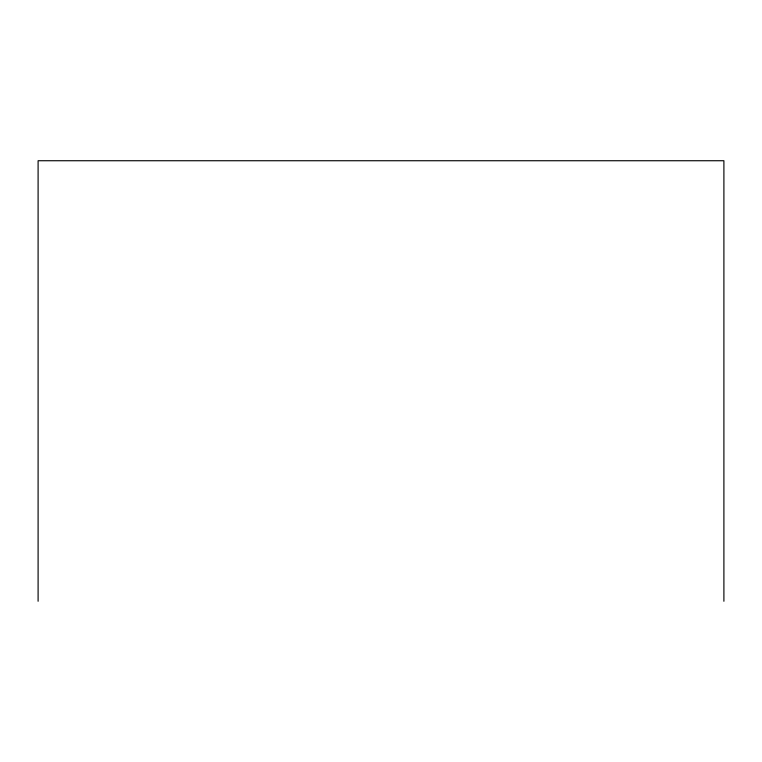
<?xml version="1.0" encoding="UTF-8"?>
<svg xmlns="http://www.w3.org/2000/svg" width="762" height="762" viewBox="0 0 762 762"><rect width="100%" height="100%" fill="white"/><g stroke="black" fill="none" stroke-linecap="round" stroke-linejoin="round"><path stroke-width="1.14" d="M723.9 601.266L723.9 160.734L38.1 160.734L38.1 601.266"/></g></svg>
